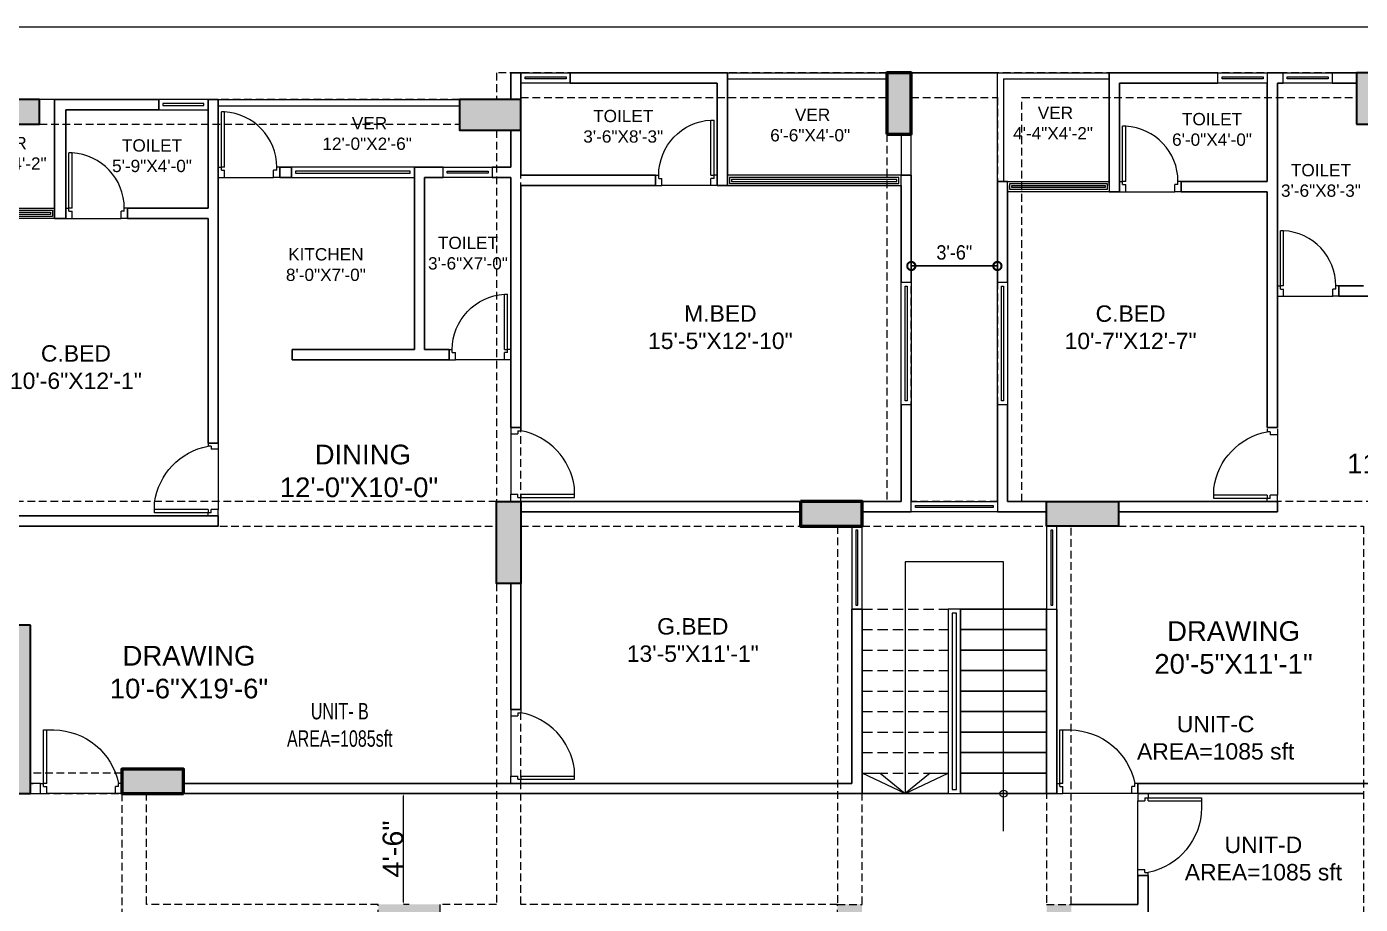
# Model space of a CAD drawing. Header units: feet. Extents: x 26 to 44756, y -209071 to 1253.
# Drawn here: x 529 to 1180, y 567 to 996 of the extents above; entities that cross this region are included whole.
import ezdxf

# ---------------------------------------------------------------- set-up
doc = ezdxf.new("R2010")
doc.units = ezdxf.units.FT
doc.header["$MEASUREMENT"] = 0
doc.linetypes.add('DASHED2', pattern=[0.375, 0.25, -0.125])
doc.linetypes.add('HIDDEN', pattern=[0.375, 0.25, -0.125])
doc.layers.get('0').update_dxf_attribs({"lineweight": 0})
doc.layers.get('Defpoints').update_dxf_attribs({"lineweight": 15})
for name, color, linetype, lineweight in [('Beam_Zakirul', 3, 'Continuous', 15), ('COLUMN', 1, 'Continuous', 50), ('Column Hatch_Zakirul', 126, 'Continuous', 5), ('Column_Zakirul', 10, 'Continuous', 30), ('DOOR', 13, 'Continuous', 20), ('VER', 30, 'Continuous', 15), ('wall', 250, 'Continuous', 0), ('WALL (I)', 7, 'Continuous', 0), ('WALL 0.30', 3, 'Continuous', 0), ('WIN', 132, 'Continuous', 9)]:
    doc.layers.add(name, color=color, linetype=linetype, lineweight=lineweight)
doc.styles.add('1-2', font='arial.ttf')
doc.styles.add('a', font='times.ttf', dxfattribs={"height": 1})
doc.styles.add('arial narrow', font='ARIALN.TTF')
doc.styles.add('DIM', font='arial.ttf', dxfattribs={"width": 0.9, "height": 7})
doc.styles.add('TNR', font='ARIALN.TTF', dxfattribs={"width": 0.7, "height": 8})
doc.dimstyles.new('STANDARD$0', dxfattribs={"dimscale": 0, "dimtxt": 10, "dimasz": 8, "dimexe": 6, "dimexo": 8, "dimgap": 3, "dimtad": 1, "dimdec": 1, "dimzin": 3, "dimdsep": 46, "dimlunit": 4, "dimtxsty": 'DIM', "dimblk": 'DOTSMALL', "dimcen": 0, "dimclrd": 6, "dimclre": 6, "dimclrt": 256, "dimadec": 0, "dimazin": 0, "dimtfac": 1, "dimtdec": 1, "dimtofl": 0, "dimtmove": 2, "dimatfit": 1, "dimldrblk": 'DOTSMALL', "dimfxl": 1, "dimtolj": 1, "dimtzin": 0, "dimarcsym": 0})

# ---------------------------------------------------------------- blocks, each defined once
blk = doc.blocks.new('d40')
at = {"layer": 'DOOR'}
for p, q in [((66129.59, 28438.54), (66124.59, 28438.54)), ((66128.09, 28412.47), (66128.09, 28438.54)), ((66129.59, 28412.47), (66129.59, 28438.54)), ((66091.59, 28412.47), (66093.09, 28412.47)), ((66093.09, 28410.97), (66094.59, 28410.97)), ((66128.09, 28412.47), (66129.59, 28412.47)), ((66129.59, 28410.97), (66128.09, 28410.97)), ((66131.09, 28412.47), (66129.59, 28412.47)), ((66091.59, 28407.47), (66094.59, 28407.47)), ((66131.09, 28407.47), (66128.09, 28407.47))]:
    blk.add_line(p, q, dxfattribs=at)
for points in [[(66093.09, 28410.97), (66093.09, 28412.47)], [(66094.59, 28407.47), (66094.59, 28410.97)], [(66128.09, 28407.47), (66128.09, 28410.97)], [(66129.59, 28410.97), (66129.59, 28412.47)]]:
    blk.add_lwpolyline(points, dxfattribs=at)
blk.add_arc((66124.92, 28406.07), 32.47, 90.58736, 168.63094, dxfattribs=at)
blk = doc.blocks.new('D2')
at = {"layer": 'DOOR', "linetype": 'ByBlock'}
for p, q in [((-5, 0), (-5, -1.5)), ((0, 0), (0, -3)), ((-3.5, -1.5), (-3.5, -3)), ((-31.96, -27), (-31.96, -28.5)), ((-5, -27), (-31.96, -27)), ((-5, -28.5), (-31.96, -28.5)), ((-5, -27), (-5, -28.5)), ((-5, -30), (-5, -28.5)), ((-3.5, -28.5), (-3.5, -27)), ((0, -30), (0, -27))]:
    blk.add_line(p, q, dxfattribs=at)
for points in [[(-3.5, -1.5), (-5, -1.5)], [(0, -3), (-3.5, -3)], [(-3.5, -28.5), (-5, -28.5)], [(0, -27), (-3.5, -27)]]:
    blk.add_lwpolyline(points, dxfattribs=at)
blk.add_arc((-5, -28.5), 27, 90, 176.81526, dxfattribs=at)
blk = doc.blocks.new('DOOOO')
at = {"layer": 'DOOR'}
blk.add_line((103921.78, 4820.01), (103945.78, 4820.01), dxfattribs=at)
at = {"layer": 'DOOR', "rotation": 270}
blk.add_blockref('D2', (103948.78, 4820.01), dxfattribs=at)
blk = doc.blocks.new('d 36')
at = {"layer": 'DOOR'}
for p, q in [((114513.84, 20341.86), (114508.84, 20341.86)), ((114512.34, 20315.79), (114512.34, 20341.86)), ((114513.84, 20315.79), (114513.84, 20341.86)), ((114479.84, 20315.79), (114481.34, 20315.79)), ((114479.84, 20310.79), (114482.84, 20310.79)), ((114481.34, 20314.29), (114482.84, 20314.29)), ((114482.84, 20310.79), (114512.34, 20310.79)), ((114512.34, 20315.79), (114513.84, 20315.79)), ((114513.84, 20314.29), (114512.34, 20314.29)), ((114515.34, 20310.79), (114512.34, 20310.79)), ((114515.34, 20315.79), (114513.84, 20315.79))]:
    blk.add_line(p, q, dxfattribs=at)
for points in [[(114481.34, 20314.29), (114481.34, 20315.79)], [(114482.84, 20310.79), (114482.84, 20314.29)], [(114512.34, 20310.79), (114512.34, 20314.29)], [(114513.84, 20314.29), (114513.84, 20315.79)]]:
    blk.add_lwpolyline(points, dxfattribs=at)
blk.add_arc((114513.35, 20309.56), 32.61, 97.94778, 168.98864, dxfattribs=at)
blk = doc.blocks.new('*D21')
at = {"color": 6, "ltscale": 2, "transparency": 16777216}
for p, q in [((755.43, 621.36), (713.21, 621.36)), ((713.21, 568.36), (713.21, 620.36)), ((715.82, 567.36), (713.21, 567.36))]:
    blk.add_line(p, q, dxfattribs=at)
for points in [[(713.05, 620.36), (713.38, 620.36), (713.21, 621.36)], [(713.05, 568.36), (713.38, 568.36), (713.21, 567.36)]]:
    blk.add_solid(points, dxfattribs=at)
at = {"layer": 'Defpoints', "color": 0, "ltscale": 2, "transparency": 16777216}
for p in [(713.21, 621.36), (755.43, 621.36, 821.93), (715.82, 567.36, 821.93)]:
    blk.add_point(p, dxfattribs=at)
at = {"color": 7, "ltscale": 2, "transparency": 16777216, "insert": (708.02, 594.36), "char_height": 10, "attachment_point": 5, "rotation": 90, "style": '1-2'}
blk.add_mtext('\\A1;4\'-6"', dxfattribs=at)
blk = doc.blocks.new('_DOTSMALL')
at = {"color": 0, "linetype": 'ByBlock', "const_width": 0.5}
blk.add_lwpolyline([(-0.0625, 0, 1), (0.0625, 0, 1)], format="xyb", close=True, dxfattribs=at)
blk = doc.blocks.new('*D22')
at = {"color": 6, "lineweight": -2, "transparency": 16777216}
for p, q in [((960.83, 878.77), (1002.83, 878.77)), ((960.83, 874.86), (960.83, 872.77)), ((1002.83, 874.86), (1002.83, 872.77))]:
    blk.add_line(p, q, dxfattribs=at)
at = {"layer": 'Defpoints', "color": 0, "transparency": 16777216}
for p in [(960.83, 882.86, 821.93), (1002.83, 882.86, 821.93), (1002.83, 878.77)]:
    blk.add_point(p, dxfattribs=at)
at = {"color": 6, "lineweight": -2, "transparency": 16777216, "xscale": 8, "yscale": 8, "zscale": 8, "rotation": 180}
blk.add_blockref('_DOTSMALL', (960.83, 878.77), dxfattribs=at)
at = {"color": 6, "lineweight": -2, "transparency": 16777216, "xscale": 8, "yscale": 8, "zscale": 8}
blk.add_blockref('_DOTSMALL', (1002.83, 878.77), dxfattribs=at)
at = {"transparency": 16777216, "insert": (981.83, 885.35), "char_height": 7, "attachment_point": 5, "style": 'DIM'}
blk.add_mtext('\\A1;3\'-6"', dxfattribs=at)

msp = doc.modelspace()

# ---------------------------------------------------------------- hatches: boundary and pattern name
at = {"layer": 'Column Hatch_Zakirul'}
h = msp.add_hatch(dxfattribs=at)
h.set_pattern_fill('AR-CONC', color=256, scale=0.8, style=0)
h.set_pattern_definition([(50, (-10110.084, 21324.4655), (5.7380815, -0.5020171), [0.6, -6.6]), (355, (-10110.084, 21324.4655), (-1.1100107, 6.017537), [0.48, -5.28]), (100.451444, (-10109.6057, 21324.4237), (4.6280708, 5.5155199), [0.5099215, -5.6091369]), (46.1842, (-10110.084, 21326.0655), (8.5379306, -1.3241542), [0.9, -9.9]), (96.635635, (-10109.372, 21325.955), (7.4772956, 7.7929488), [0.7648827, -8.41371]), (351.184164, (-10110.084, 21326.0655), (7.4772956, 7.7929488), [0.72, -7.92]), (21, (-10109.284, 21325.6655), (4.7752564, -3.2209511), [0.6, -6.6]), (326, (-10109.284, 21325.6655), (1.9465227, 5.8012004), [0.48, -5.28]), (71.451445, (-10108.886, 21325.397), (6.721779, 2.5802492), [0.5099215, -5.6091369]), (37.5, (-10110.0839, 21324.4655), (0.09727884, 2.66315083), [0, -5.216, 0, -5.36, 0, -5.3]), (7.5, (-10110.084, 21324.4655), (2.1045563, 3.1552937), [0, -3.056, 0, -5.096, 0, -2.02]), (327.5, (-10111.8679, 21324.4655), (4.27057949, -0.18043897), [0, -2, 0, -6.24, 0, -8.28]), (317.5, (-10112.668, 21324.4655), (4.66548935, 0.80083986), [0, -2.6, 0, -4.144, 0, -5.88])])
h.paths.add_polyline_path([(758.43, 763.9), (770.43, 763.9), (770.43, 723.9), (758.43, 723.9)])
h.paths.add_polyline_path([(395.61, 959.99), (395.61, 947.99), (420.61, 947.99), (420.61, 959.99)])
h.paths.add_polyline_path([(510.61, 959.99), (510.61, 947.99), (535.61, 947.99), (535.61, 959.99)])
h.paths.add_polyline_path([(385.61, 159.7), (397.61, 159.7), (397.61, 199.7), (385.61, 199.7)])
h.paths.add_polyline_path([(1177.93, 948.02), (1189.93, 948.02), (1189.93, 973.02), (1177.93, 973.02)])
h.paths.add_polyline_path([(404.61, 799.9), (444.61, 799.9), (444.61, 787.9), (404.61, 787.9)])
h.paths.add_polyline_path([(936.83, 567.36), (924.83, 567.36), (924.83, 485.15), (1038.83, 485.15), (1038.83, 567.36), (1026.83, 567.36), (1026.83, 497.15), (936.83, 497.15)])
h.paths.add_polyline_path([(531.11, 703.58), (432.61, 703.58), (432.61, 621.36), (444.61, 621.36), (444.61, 691.58), (519.11, 691.58), (519.11, 621.36), (531.11, 621.36)])
h.paths.add_polyline_path([(362.61, 528.88), (362.61, 516.88), (397.61, 516.88), (397.61, 528.88)])
h.paths.add_polyline_path([(700.82, 567.36), (700.82, 555.36), (730.82, 555.36), (730.82, 567.36)])
h.paths.add_polyline_path([(486.61, 763.9), (486.61, 751.9), (516.61, 751.9), (516.61, 763.9)])
h.paths.add_polyline_path([(973.83, 392.46), (985.83, 392.46), (985.83, 427.46), (973.83, 427.46)])
h.paths.add_polyline_path([(385.61, 372.46), (385.61, 360.46), (425.61, 360.46), (425.61, 372.46)])
h.paths.add_polyline_path([(672.82, 372.46), (672.82, 360.46), (712.82, 360.46), (712.82, 372.46)])
h.paths.add_polyline_path([(605.81, 621.36), (605.81, 633.36), (575.81, 633.36), (575.81, 621.36)])
h.paths.add_polyline_path([(485.81, 454.82), (473.81, 454.82), (473.81, 424.82), (485.81, 424.82)])
h.paths.add_polyline_path([(587.81, 454.82), (575.81, 454.82), (575.81, 424.82), (587.81, 424.82)])
h.paths.add_polyline_path([(140.43, 799.9), (140.43, 787.9), (180.43, 787.9), (180.43, 799.9)])
h.paths.add_polyline_path([(1181.43, 485.15), (1196.43, 485.15), (1196.43, 530.15), (1181.43, 530.15)])
h.paths.add_polyline_path([(140.43, 959.99), (140.43, 947.99), (165.43, 947.99), (165.43, 959.99)])
h.paths.add_polyline_path([(106.94, 528.88), (106.94, 516.88), (146.94, 516.88), (146.94, 528.88)])
h.paths.add_polyline_path([(1311.43, 763.9), (1311.43, 751.9), (1276.43, 751.9), (1276.43, 763.9)])
h.paths.add_polyline_path([(1061.83, 763.9), (1061.83, 751.9), (1026.83, 751.9), (1026.83, 763.9)])
h.paths.add_polyline_path([(906.83, 763.9), (906.83, 751.9), (936.83, 751.9), (936.83, 763.9)])
h.paths.add_polyline_path([(740.43, 959.99), (740.43, 944.99), (770.43, 944.99), (770.43, 959.99)])
h.paths.add_polyline_path([(1414.43, 746.4), (1426.43, 746.4), (1426.43, 776.4), (1414.43, 776.4)])
h.paths.add_polyline_path([(985.83, 189.7), (985.83, 219.7), (973.83, 219.7), (973.83, 189.7)])
h.paths.add_polyline_path([(1181.43, 216.14), (1193.43, 216.14), (1193.43, 246.14), (1181.43, 246.14)])
h.paths.add_polyline_path([(712.82, 189.7), (712.82, 219.7), (700.82, 219.7), (700.82, 189.7)])
h.paths.add_polyline_path([(1414.43, 938.02), (1426.43, 938.02), (1426.43, 973.02), (1414.43, 973.02)])
h.paths.add_polyline_path([(948.83, 943.02), (960.83, 943.02), (960.83, 973.02), (948.83, 973.02)])
h.paths.add_polyline_path([(1391.43, 497.36), (1391.43, 485.36), (1426.43, 485.36), (1426.43, 497.36)])
h.paths.add_polyline_path([(1357.55, 216.14), (1369.55, 216.14), (1369.55, 241.14), (1357.55, 241.14)])
h.paths.add_polyline_path([(132.94, 314.46), (132.94, 302.46), (172.94, 302.46), (172.94, 314.46)])
h.paths.add_polyline_path([(132.94, 154.46), (132.94, 142.46), (157.94, 142.46), (157.94, 154.46)])

# ---------------------------------------------------------------- linework, layer by layer
at = {"color": 7, "lineweight": 25, "ltscale": 2}
for p, q in [((765.43, 973.02, 821.93), (765.43, 959.99, 821.93)), ((765.43, 973.02, 821.93), (770.43, 973.02, 821.93)), ((770.43, 973.02, 821.93), (770.43, 959.99, 821.93)), ((794.43, 973.02, 821.93), (871.13, 973.02, 821.93)), ((794.43, 973.02, 821.93), (794.43, 968.02, 821.93)), ((871.13, 923.02, 821.93), (871.13, 973.02, 821.93)), ((960.83, 973.02, 821.93), (1002.83, 973.02, 821.93)), ((1057.43, 973.02, 821.93), (1057.43, 920.02, 821.93)), ((1057.43, 973.02, 821.93), (1110.43, 973.02, 821.93)), ((1134.43, 973.02, 821.93), (1142.18, 973.02, 821.93)), ((1166.18, 973.02, 821.93), (1177.93, 973.02, 821.93)), ((794.43, 968.02, 821.93), (866.13, 968.02, 821.93)), ((866.13, 918.02, 821.93), (866.13, 968.02, 821.93)), ((1062.43, 968.02, 821.93), (1062.43, 915.02, 821.93)), ((1062.43, 968.02, 821.93), (1110.43, 968.02, 821.93)), ((1134.43, 968.02, 821.93), (1134.43, 920.02, 821.93)), ((1139.43, 968.02, 821.93), (1139.43, 799.9, 821.93)), ((1139.43, 968.02, 821.93), (1142.18, 968.02, 821.93)), ((1166.18, 968.02, 821.93), (1177.93, 968.02, 821.93)), ((542.96, 901.97, 821.93), (542.96, 959.99, 821.93)), ((542.96, 959.99, 821.93), (593.79, 959.99, 821.93)), ((593.79, 959.99, 821.93), (593.79, 954.99, 821.93)), ((617.79, 959.99, 821.93), (617.79, 906.97, 821.93)), ((617.79, 959.99, 821.93), (622.79, 959.99, 821.93)), ((622.79, 959.99, 821.93), (622.79, 792.4, 821.93)), ((548.43, 954.99, 821.93), (593.79, 954.99, 821.93)), ((548.43, 901.97, 821.93), (548.43, 954.99, 821.93)), ((765.43, 944.99, 821.93), (765.43, 926.99, 821.93)), ((770.43, 944.99, 821.93), (770.43, 923.02, 821.93)), ((718.43, 926.99, 821.93), (718.43, 837.99, 821.93)), ((718.43, 926.99, 821.93), (732.43, 926.99, 821.93)), ((756.43, 926.99, 821.93), (765.43, 926.99, 821.93)), ((723.43, 921.99, 821.93), (723.43, 837.99, 821.93)), ((723.43, 921.99, 821.93), (732.43, 921.99, 821.93)), ((756.43, 921.99, 821.93), (765.43, 921.99, 821.93)), ((765.43, 921.99, 821.93), (765.43, 799.9, 821.93)), ((770.43, 923.02, 821.93), (836.13, 923.02, 821.93)), ((770.43, 918.02, 821.93), (836.13, 918.02, 821.93)), ((770.43, 918.02, 821.93), (770.43, 799.9, 821.93)), ((836.13, 918.02, 821.93), (836.13, 923.02, 821.93)), ((866.13, 918.02, 821.93), (871.13, 918.02, 821.93)), ((871.13, 918.02, 821.93), (871.13, 923.02, 821.93)), ((955.83, 923.02, 821.93), (960.83, 923.02, 821.93)), ((955.83, 918.02, 821.93), (955.83, 870.96, 821.93)), ((960.83, 923.02, 821.93), (960.83, 870.96, 821.93)), ((1002.83, 920.02, 821.93), (1007.83, 920.02, 821.93)), ((1002.83, 920.02, 821.93), (1002.83, 870.96, 821.93)), ((1007.83, 918.02, 821.93), (1007.83, 870.96, 821.93)), ((1057.43, 920.02, 821.93), (1057.43, 918.02, 821.93)), ((1092.43, 920.02, 821.93), (1134.43, 920.02, 821.93)), ((1092.43, 920.02, 821.93), (1092.43, 915.02, 821.93)), ((1057.43, 915.02, 821.93), (1062.43, 915.02, 821.93)), ((1092.43, 915.02, 821.93), (1134.43, 915.02, 821.93)), ((1134.43, 915.02, 821.93), (1134.43, 799.9, 821.93)), ((578.43, 906.97, 821.93), (617.79, 906.97, 821.93)), ((578.43, 901.97, 821.93), (578.43, 906.97, 821.93)), ((542.96, 901.97, 821.93), (548.43, 901.97, 821.93)), ((578.43, 901.97, 821.93), (617.79, 901.97, 821.93)), ((617.79, 901.97, 821.93), (617.79, 792.4, 821.93)), ((1169.43, 869.02, 821.93), (1181.43, 869.02, 821.93)), ((1169.43, 869.02, 821.93), (1169.43, 864.02, 821.93)), ((1169.43, 864.02, 821.93), (1246.43, 864.02, 821.93)), ((658.79, 837.99, 821.93), (718.43, 837.99, 821.93)), ((658.79, 837.99, 821.93), (658.79, 832.99, 821.93)), ((658.79, 832.99, 821.93), (735.43, 832.99, 821.93)), ((723.43, 837.99, 821.93), (735.43, 837.99, 821.93)), ((735.43, 837.99, 821.93), (735.43, 832.99, 821.93)), ((955.83, 810.96, 821.93), (955.83, 763.9, 821.93)), ((960.83, 810.96, 821.93), (960.83, 763.9, 821.93)), ((1002.83, 810.96, 821.93), (1002.83, 763.9, 821.93)), ((1007.83, 810.96, 821.93), (1007.83, 763.9, 821.93)), ((765.43, 799.9, 821.93), (770.43, 799.9, 821.93)), ((1134.43, 799.9, 821.93), (1139.43, 799.9, 821.93)), ((622.79, 792.4, 821.93), (617.79, 792.4, 821.93)), ((770.43, 763.9, 821.93), (906.83, 763.9, 821.93)), ((936.83, 763.9, 821.93), (955.83, 763.9, 821.93)), ((1007.83, 763.9, 821.93), (1026.83, 763.9, 821.93)), ((1061.83, 763.9, 821.93), (1139.43, 763.9, 821.93)), ((1139.43, 763.9, 821.93), (1139.43, 758.9, 821.93)), ((622.79, 756.9, 821.93), (516.61, 756.9, 821.93)), ((622.79, 756.9, 821.93), (622.79, 751.9, 821.93)), ((770.43, 758.9, 821.93), (906.83, 758.9, 821.93)), ((936.83, 758.9, 821.93), (960.83, 758.9, 821.93)), ((1002.83, 758.9, 821.93), (1026.83, 758.9, 821.93)), ((1022.65, 758.9, 821.93), (1026.83, 758.9, 821.93)), ((1061.83, 758.9, 821.93), (1139.43, 758.9, 821.93)), ((622.79, 751.9, 821.93), (516.61, 751.9, 821.93)), ((765.43, 723.9, 821.93), (765.43, 662.36, 821.93)), ((770.43, 723.9, 821.93), (770.43, 662.36, 821.93)), ((931.83, 711.36, 821.93), (931.83, 626.36, 821.93)), ((936.83, 711.36, 821.93), (931.83, 711.36, 821.93)), ((936.83, 711.36, 821.93), (936.83, 621.36, 821.93)), ((984.83, 711.36, 821.93), (1026.83, 711.36, 821.93)), ((1026.83, 711.36, 821.93), (1026.83, 621.36, 821.93)), ((1031.83, 711.36, 821.93), (1031.83, 621.36, 821.93)), ((984.83, 701.36, 821.93), (1026.83, 701.36, 821.93)), ((984.83, 691.36, 821.93), (1026.83, 691.36, 821.93)), ((984.83, 681.36, 821.93), (1026.83, 681.36, 821.93)), ((984.83, 671.36, 821.93), (1026.83, 671.36, 821.93)), ((765.43, 662.36, 821.93), (770.43, 662.36, 821.93)), ((984.83, 661.36, 821.93), (1026.83, 661.36, 821.93)), ((984.83, 651.36, 821.93), (1026.83, 651.36, 821.93)), ((984.83, 641.36, 821.93), (1026.83, 641.36, 821.93)), ((984.83, 631.36, 821.93), (1026.83, 631.36, 821.93)), ((605.81, 626.36, 821.93), (765.43, 626.36, 821.93)), ((765.43, 626.36, 821.93), (931.83, 626.36, 821.93)), ((1071.33, 626.36, 821.93), (1276.43, 626.36, 821.93)), ((1071.33, 626.36, 821.93), (1071.33, 623.36, 821.93)), ((1071.33, 625.86, 821.93), (1071.33, 621.36, 821.93)), ((605.81, 621.36, 821.93), (978.83, 621.36, 821.93)), ((984.83, 621.36, 821.93), (1026.83, 621.36, 821.93)), ((1026.83, 621.36, 821.93), (1031.83, 621.36, 821.93)), ((1071.33, 621.36, 821.93), (1181.43, 621.36, 821.93)), ((1076.33, 581.36, 821.93), (1071.33, 581.36, 821.93)), ((1071.33, 581.36, 821.93), (1071.33, 567.36, 821.93)), ((1076.33, 562.36, 821.93), (1076.33, 581.36, 821.93)), ((1038.83, 567.36, 821.93), (1071.33, 567.36, 821.93))]:
    msp.add_line(p, q, dxfattribs=at)
for p, q in [((536.11, 626.36), (531.11, 626.36)), ((531.11, 626.36), (532.5, 626.36)), ((536.11, 621.36), (536.11, 626.36)), ((531.11, 621.36), (536.11, 621.36))]:
    msp.add_line(p, q)
msp.add_lwpolyline([(25.75, 995.52), (1505.28, 995.52), (1505.28, 95.37), (25.75, 95.37)], close=True)
at = {"color": 7, "lineweight": 25, "ltscale": 2, "elevation": 821.93}
msp.add_lwpolyline([(658.43, 921.99), (652.79, 921.99), (652.79, 926.99), (658.43, 926.99)], close=True, dxfattribs=at)
at = {"layer": 'Beam_Zakirul', "linetype": 'DASHED2', "lineweight": 13, "ltscale": 15, "elevation": 821.93}
for points in [[(948.83, 973.02), (758.43, 973.02), (758.43, 959.99), (770.43, 959.99), (770.43, 961.02), (948.83, 961.02)], [(1002.83, 961.02), (1002.83, 763.9), (960.83, 763.9), (960.83, 943.02), (948.83, 943.02), (948.83, 763.9), (936.83, 763.9), (936.83, 751.9), (1026.83, 751.9), (1026.83, 763.9), (1014.83, 763.9), (1014.83, 961.02), (1177.93, 961.02), (1177.93, 973.02), (960.83, 973.02), (960.83, 961.02)], [(740.43, 959.99), (535.61, 959.99), (535.61, 947.99), (740.43, 947.99)], [(770.43, 944.99), (758.43, 944.99), (758.43, 763.9), (770.43, 763.9)], [(758.43, 763.9), (516.61, 763.9), (516.61, 751.9), (758.43, 751.9)], [(906.83, 763.9), (770.43, 763.9), (770.43, 751.9), (906.83, 751.9)], [(1276.43, 763.9), (1061.83, 763.9), (1061.83, 751.9), (1181.43, 751.9), (1181.43, 530.15), (1193.43, 530.15), (1193.43, 751.9), (1276.43, 751.9)], [(936.83, 751.9), (924.83, 751.9), (924.83, 567.36), (936.83, 567.36)], [(1038.83, 751.9), (1026.83, 751.9), (1026.83, 567.36), (1038.83, 567.36)], [(924.83, 567.36), (770.43, 567.36), (770.43, 723.9), (758.43, 723.9), (758.43, 567.36), (730.82, 567.36), (730.82, 555.36), (924.83, 555.36)], [(575.81, 631.36), (531.11, 631.36), (531.11, 621.36), (575.81, 621.36)], [(700.82, 567.36), (587.81, 567.36), (587.81, 621.36), (575.81, 621.36), (575.81, 454.82), (587.81, 454.82), (587.81, 555.36), (700.82, 555.36)]]:
    msp.add_lwpolyline(points, close=True, dxfattribs=at)
at = {"layer": 'COLUMN', "ltscale": 85, "elevation": 821.93}
for points in [[(948.83, 943.02), (960.83, 943.02), (960.83, 973.02), (948.83, 973.02)], [(906.83, 763.9), (906.83, 751.9), (936.83, 751.9), (936.83, 763.9)], [(906.83, 763.9), (906.83, 751.9), (936.83, 751.9), (936.83, 763.9)], [(605.81, 621.36), (605.81, 633.36), (575.81, 633.36), (575.81, 621.36)]]:
    msp.add_lwpolyline(points, close=True, dxfattribs=at)
at = {"layer": 'Column_Zakirul', "ltscale": 85, "elevation": 821.93}
for points in [[(948.83, 943.02), (960.83, 943.02), (960.83, 973.02), (948.83, 973.02)], [(948.83, 943.02), (960.83, 943.02), (960.83, 973.02), (948.83, 973.02)], [(1177.93, 948.02), (1189.93, 948.02), (1189.93, 973.02), (1177.93, 973.02)], [(1177.93, 948.02), (1189.93, 948.02), (1189.93, 973.02), (1177.93, 973.02)], [(510.61, 959.99), (510.61, 947.99), (535.61, 947.99), (535.61, 959.99)], [(510.61, 959.99), (510.61, 947.99), (535.61, 947.99), (535.61, 959.99)], [(740.43, 959.99), (740.43, 944.99), (770.43, 944.99), (770.43, 959.99)], [(740.43, 959.99), (740.43, 944.99), (770.43, 944.99), (770.43, 959.99)], [(758.43, 763.9), (770.43, 763.9), (770.43, 723.9), (758.43, 723.9)], [(758.43, 763.9), (770.43, 763.9), (770.43, 723.9), (758.43, 723.9)], [(906.83, 763.9), (906.83, 751.9), (936.83, 751.9), (936.83, 763.9)], [(906.83, 763.9), (906.83, 751.9), (936.83, 751.9), (936.83, 763.9)], [(1061.83, 763.9), (1061.83, 751.9), (1026.83, 751.9), (1026.83, 763.9)], [(1061.83, 763.9), (1061.83, 751.9), (1026.83, 751.9), (1026.83, 763.9)], [(605.81, 621.36), (605.81, 633.36), (575.81, 633.36), (575.81, 621.36)], [(605.81, 621.36), (605.81, 633.36), (575.81, 633.36), (575.81, 621.36)]]:
    msp.add_lwpolyline(points, close=True, dxfattribs=at)
at = {"layer": 'Column_Zakirul', "ltscale": 85}
msp.add_lwpolyline([(531.11, 703.58), (432.61, 703.58), (432.61, 621.36), (444.61, 621.36), (444.61, 691.58), (519.11, 691.58), (519.11, 621.36), (531.11, 621.36)], close=True, dxfattribs=at)
msp.add_lwpolyline([(531.11, 703.58), (432.61, 703.58), (432.61, 621.36), (444.61, 621.36), (444.61, 691.58), (519.11, 691.58), (519.11, 621.36), (531.11, 621.36)], close=True, dxfattribs=at)
at = {"layer": 'DOOR'}
for p, q in [((572.59, 621.36, 821.93), (539.09, 621.36, 821.93)), ((1068.33, 621.36, 821.93), (1034.83, 621.36, 821.93)), ((1071.33, 584.36, 821.93), (1071.33, 617.86, 821.93))]:
    msp.add_line(p, q, dxfattribs=at)
at = {"layer": 'VER', "ltscale": 85}
for p, q in [((871.13, 973.02, 821.93), (948.83, 973.02, 821.93)), ((871.13, 970.02, 821.93), (948.83, 970.02, 821.93)), ((1002.83, 973.02, 821.93), (1057.43, 973.02, 821.93)), ((1002.83, 920.02, 821.93), (1002.83, 973.02, 821.93)), ((1005.83, 970.02, 821.93), (1057.43, 970.02, 821.93)), ((1005.83, 970.02, 821.93), (1005.83, 920.02, 821.93)), ((542.96, 959.99, 821.93), (535.61, 959.99, 821.93)), ((622.79, 959.99, 821.93), (740.43, 959.99, 821.93)), ((622.79, 956.97, 821.93), (740.43, 956.97, 821.93)), ((955.83, 943.02, 821.93), (955.83, 923.02, 821.93)), ((960.83, 923.02, 821.93), (960.83, 943.02, 821.93)), ((978.83, 711.36, 821.93), (978.83, 621.36, 821.93)), ((984.83, 711.36, 821.93), (984.83, 621.36, 821.93))]:
    msp.add_line(p, q, dxfattribs=at)
at = {"layer": 'VER', "ltscale": 85, "elevation": 821.93}
for points in [[(978.83, 621.36), (984.83, 621.36), (984.83, 711.36), (978.83, 711.36)], [(980.83, 623.36), (982.83, 623.36), (982.83, 709.36), (980.83, 709.36)]]:
    msp.add_lwpolyline(points, close=True, dxfattribs=at)
at = {"layer": 'wall', "color": 5, "ltscale": 85}
for p, q in [((957.83, 734.48, 821.93), (957.83, 621.36, 821.93)), ((1005.83, 734.48, 821.93), (957.83, 734.48, 821.93)), ((1005.83, 603.12, 821.93), (1005.83, 734.48, 821.93)), ((957.83, 621.36, 821.93), (936.83, 631.36, 821.93)), ((936.83, 631.36, 821.93), (945.61, 631.36, 821.93)), ((945.61, 631.36, 821.93), (957.83, 621.36, 821.93)), ((957.83, 621.36, 821.93), (978.83, 631.36, 821.93)), ((970.04, 631.36, 821.93), (957.83, 621.36, 821.93)), ((970.04, 631.36, 821.93), (978.83, 631.36, 821.93))]:
    msp.add_line(p, q, dxfattribs=at)
at = {"layer": 'wall', "color": 0, "linetype": 'HIDDEN', "ltscale": 20}
for p, q in [((936.83, 711.36, 821.93), (978.83, 711.36, 821.93)), ((936.83, 701.36, 821.93), (978.83, 701.36, 821.93)), ((936.83, 691.36, 821.93), (978.83, 691.36, 821.93)), ((936.83, 681.36, 821.93), (978.83, 681.36, 821.93)), ((936.83, 671.36, 821.93), (978.83, 671.36, 821.93)), ((936.83, 661.36, 821.93), (978.83, 661.36, 821.93)), ((936.83, 651.36, 821.93), (978.83, 651.36, 821.93)), ((936.83, 641.36, 821.93), (978.83, 641.36, 821.93)), ((936.83, 631.36, 821.93), (978.83, 631.36, 821.93)), ((936.83, 621.36, 821.93), (978.83, 621.36, 821.93))]:
    msp.add_line(p, q, dxfattribs=at)
at = {"layer": 'wall', "color": 5, "ltscale": 85, "elevation": 821.93}
for points in [[(770.43, 973.02), (794.43, 973.02), (794.43, 968.02), (770.43, 968.02)], [(772.43, 971.02), (792.43, 971.02), (792.43, 970.02), (772.43, 970.02)], [(1110.43, 973.02), (1134.43, 973.02), (1134.43, 968.02), (1110.43, 968.02)], [(1112.43, 971.02), (1132.43, 971.02), (1132.43, 970.02), (1112.43, 970.02)], [(1142.18, 973.02), (1166.18, 973.02), (1166.18, 968.02), (1142.18, 968.02)], [(1144.18, 971.02), (1164.18, 971.02), (1164.18, 970.02), (1144.18, 970.02)], [(593.79, 954.99), (617.79, 954.99), (617.79, 959.99), (593.79, 959.99)], [(595.79, 956.99), (615.79, 956.99), (615.79, 957.99), (595.79, 957.99)], [(658.43, 921.99), (718.43, 921.99), (718.43, 926.99), (658.43, 926.99)], [(660.43, 923.99), (716.43, 923.99), (716.43, 924.99), (660.43, 924.99)], [(732.43, 926.99), (756.43, 926.99), (756.43, 921.99), (732.43, 921.99)], [(734.43, 924.99), (754.43, 924.99), (754.43, 923.99), (734.43, 923.99)], [(871.13, 918.02), (955.83, 918.02), (955.83, 923.02), (871.13, 923.02)], [(872.13, 919.02), (954.83, 919.02), (954.83, 922.02), (872.13, 922.02)], [(873.13, 920.02), (953.83, 920.02), (953.83, 921.02), (873.13, 921.02)], [(1057.43, 915.02), (1007.83, 915.02), (1007.83, 920.02), (1057.43, 920.02)], [(1056.43, 916.02), (1008.83, 916.02), (1008.83, 919.02), (1056.43, 919.02)], [(1055.43, 917.02), (1009.83, 917.02), (1009.83, 918.02), (1055.43, 918.02)], [(491.61, 906.97), (542.96, 906.97), (542.96, 901.97), (491.61, 901.97)], [(492.61, 905.97), (541.96, 905.97), (541.96, 902.97), (492.61, 902.97)], [(493.61, 904.97), (540.96, 904.97), (540.96, 903.97), (493.61, 903.97)], [(955.83, 870.96), (960.83, 870.96), (960.83, 810.96), (955.83, 810.96)], [(957.83, 868.96), (958.83, 868.96), (958.83, 812.96), (957.83, 812.96)], [(1002.83, 870.96), (1007.83, 870.96), (1007.83, 810.96), (1002.83, 810.96)], [(1004.83, 868.96), (1005.83, 868.96), (1005.83, 812.96), (1004.83, 812.96)], [(960.83, 763.9), (1002.83, 763.9), (1002.83, 758.9), (960.83, 758.9)], [(962.83, 761.9), (1000.83, 761.9), (1000.83, 760.9), (962.83, 760.9)], [(931.83, 711.36), (936.83, 711.36), (936.83, 751.9), (931.83, 751.9)], [(933.83, 713.36), (934.83, 713.36), (934.83, 749.9), (933.83, 749.9)], [(1026.83, 711.36), (1031.83, 711.36), (1031.83, 751.9), (1026.83, 751.9)], [(1028.83, 713.36), (1029.83, 713.36), (1029.83, 749.9), (1028.83, 749.9)]]:
    msp.add_lwpolyline(points, close=True, dxfattribs=at)
at = {"layer": 'wall', "color": 5, "ltscale": 85}
msp.add_circle((1005.83, 621.36, 821.93), 1.71, dxfattribs=at)

# ---------------------------------------------------------------- block references
at = {"layer": 'wall', "color": 0}
for p in [(-103295.99, -3898.01, 821.93), (-102856.35, -3904.99, 821.93), (-103370.35, -3918.03, 821.93), (-102779.35, -3955.99, 821.93)]:
    msp.add_blockref('DOOOO', p, dxfattribs=at)
at = {"layer": 'wall', "color": 0, "xscale": -1}
for p in [(104784.9, -3901.99, 821.93), (104684.2, -3987.01, 821.93)]:
    msp.add_blockref('DOOOO', p, dxfattribs=at)
at = {"layer": 'WALL 0.30', "xscale": -1}
for p in [(66667.18, -27786.11), (67162.92, -27786.11, 821.93)]:
    msp.add_blockref('d40', p, dxfattribs=at)
at = {"layer": 'WALL 0.30', "xscale": -1, "rotation": 270}
msp.add_blockref('d40', (-27336.15, -65510.22, 821.93), dxfattribs=at)
at = {"layer": 'WIN', "color": 4, "rotation": 270}
for p in [(-19545.37, 115279.74, 821.93), (-19545.37, 115142.2, 821.93)]:
    msp.add_blockref('d 36', p, dxfattribs=at)
at = {"layer": 'WIN', "color": 4, "xscale": -1, "rotation": 90}
for p in [(21450.22, 115279.24, 821.93), (20933.58, 115272.24, 821.93)]:
    msp.add_blockref('d 36', p, dxfattribs=at)

# ---------------------------------------------------------------- texts
at = {"layer": 'WALL (I)', "lineweight": 30}
for s, insert, char_height, attachment_point, style in [('{\\fArial|b0|i0|c0|p34; VER\\P4\'-4"X4\'-2"}', (1029.97, 948.52), 6, 5, 'arial narrow'), ('{\\fArial|b0|i0|c0|p34; VER\\P12\'-0"X2\'-6"}', (695.39, 935.33), 6, 8, 'arial narrow'), ('{\\fArial|b0|i0|c0|p34; VER\\P6\'-6"X4\'-0"}', (911.5, 947.52), 6, 5, 'arial narrow'), ('{\\fArial|b0|i0|c0|p34; VER\\P4\'-5"X4\'-2"}', (519.57, 933.71), 6, 5, 'arial narrow'), ('{\\fArial|b0|i0|c0|p34;M.BED\\P15\'-5"X12\'-10"}', (867.7, 838.16), 8, 8, 'a'), ('{\\fArial|b0|i0|c0|p34;C.BED\\P10\'-7"X12\'-7"}', (1067.81, 838.09), 8, 8, 'a'), ('{\\fArial|b0|i0|c0|p34;C.BED\\P10\'-6"X12\'-1"}', (553.34, 818.67), 8, 8, 'a'), ('{\\fArial|b0|i0|c0|p34;G.BED\\P13\'-5"X11\'-1"}', (854.23, 685.53), 8, 8, 'a'), ('{\\fArial|b0|i0|c0|p34;UNIT-C\\PAREA=1085 sft }', (1109.28, 637.87), 8, 8, 'a'), ('{\\fArial|b0|i0|c0|p34;UNIT-D\\PAREA=1085 sft }', (1132.59, 578.94), 8, 8, 'a')]:
    msp.add_mtext(s, dxfattribs=dict(at, insert=insert, char_height=char_height, attachment_point=attachment_point, style=style))
at = {"layer": 'WALL (I)', "lineweight": 30, "attachment_point": 8}
for s, insert, char_height, width, style in [('{\\fArial|b0|i0|c0|p34;TOILET\\P3\'-6"X8\'-3"}', (820.31, 938.86), 6, 43.0809, 'a'), ('{\\fArial|b0|i0|c0|p34;TOILET\\P6\'-0"X4\'-0"}', (1107.52, 937.34), 6, 43.0809, 'a'), ('{\\fArial|b0|i0|c0|p34;TOILET\\P5\'-9"X4\'-0"}', (590.45, 924.5, 821.93), 6, 43.0809, 'a'), ('{\\fArial|b0|i0|c0|p34;TOILET\\P3\'-6"X8\'-3"}', (1160.65, 912.45), 6, 43.0809, 'a'), ('{\\fArial|b0|i0|c0|p34;TOILET\\P3\'-6"X7\'-0"}', (744.58, 876.98), 6, 43.0809, 'a'), ('{\\fArial|b0|i0|c0|p34;KITCHEN\\P8\'-0"X7\'-0"}', (675.26, 871.39), 6, 43.0809, 'a'), ('{\\fArial|b0|i0|c0|p34;UNIT- B\\PAREA=1085sft }', (682.05, 644.13), 8, 66.2204, 'TNR')]:
    msp.add_mtext(s, dxfattribs=dict(at, insert=insert, char_height=char_height, width=width, style=style))
at = {"layer": 'WALL (I)', "lineweight": 30, "char_height": 9.6, "attachment_point": 5, "rotation": 0.00729, "style": 'a'}
for s, insert, width in [('{\\fArial|b0|i0|c0|p34; DINING\\P11\'-5"X10\'-0"}', (1212.07, 790.34), 228.5529), ('{\\fArial|b0|i0|c0|p34; DINING\\P12\'-0"X10\'-0"}', (691.43, 778.74), 228.5529), ('{\\fArial|b0|i0|c0|p34;DRAWING\\P20\'-5"X11\'-1"}', (1118.02, 692.61), 228.5529), ('{\\fArial|b0|i0|c0|p34;DRAWING\\P10\'-6"X19\'-6"}', (608.49, 680.56), 228.5613)]:
    msp.add_mtext(s, dxfattribs=dict(at, insert=insert, width=width))

# ---------------------------------------------------------------- dimensions: what is measured, and where the dimension line sits
dim = msp.add_linear_dim(base=(1002.83, 878.77), p1=(960.83, 882.86, 821.93), p2=(1002.83, 882.86, 821.93), dimstyle='STANDARD$0', override={"dimscale": 1})
dim.commit()
dim.dimension.update_dxf_attribs({"geometry": '*D22', "text_midpoint": (981.83, 885.35)})
at = {"color": 7, "lineweight": 25, "ltscale": 2}
dim = msp.add_linear_dim(base=(713.21, 621.36), p1=(715.82, 567.36, 821.93), p2=(755.43, 621.36, 821.93), angle=90, dimstyle='STANDARD$0', override={"dimscale": 1, "dimasz": 1, "dimexe": 0, "dimexo": 0, "dimgap": 0.09, "dimdec": 0, "dimtxsty": '1-2', "dimclrt": 7, "dimtdec": 0, "dimatfit": 3, "dimlwd": 15, "dimlwe": 15}, dxfattribs=at)
dim.commit()
dim.dimension.update_dxf_attribs({"geometry": '*D21', "text_midpoint": (708.02, 594.36)})

doc.saveas('drawing.dxf')
